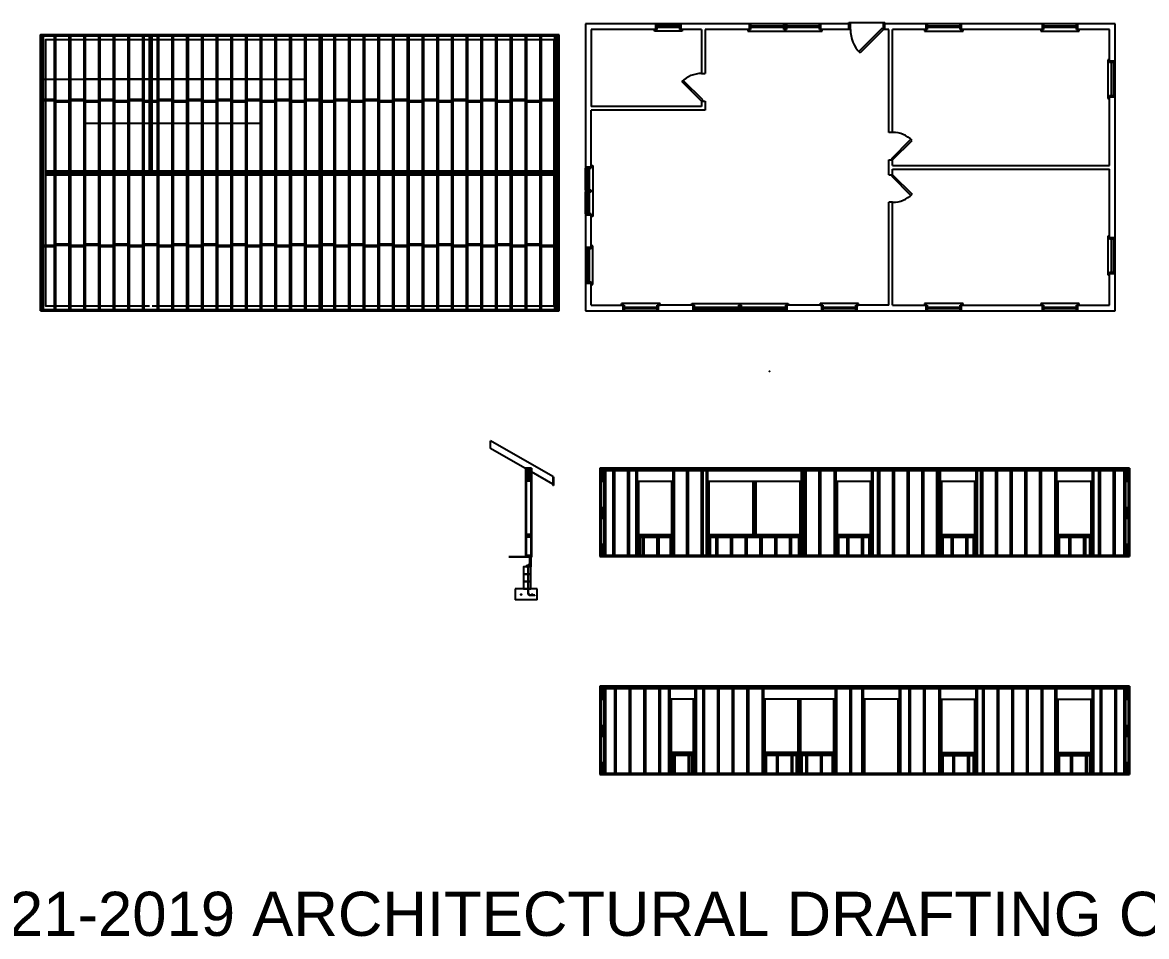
# Model space of a CAD drawing. Header units: inches. Extents: x -31 to 3717, y -668 to 1100.
# Drawn here: x 712 to 1935, y -668 to 326 of the extents above; entities that cross this region are included whole.
import ezdxf

# ---------------------------------------------------------------- set-up
doc = ezdxf.new("R2010")
doc.units = ezdxf.units.IN
doc.header["$MEASUREMENT"] = 0
doc.layers.add('Sub-Flooring', color=2, linetype='Continuous')
doc.styles.get("Standard").update_dxf_attribs({"font": 'arial.ttf'})

msp = doc.modelspace()

# ---------------------------------------------------------------- linework, layer by layer
for p, q in [((1612.72861, 324), (1324.72861, 324)), ((1324.72861, 324), (1324.72861, 12)), ((1402.72861, 318), (1330.72861, 318)), ((1330.72861, 318), (1330.72861, 234)), ((1399.72861, 316), (1399.72861, 318)), ((1399.72861, 318), (1402.72861, 318)), ((1401.22861, 318), (1401.22861, 324)), ((1402.72861, 318), (1402.72861, 324)), ((1402.72861, 324), (1426.72861, 324)), ((1402.72861, 322), (1426.72861, 322)), ((1426.72861, 320), (1402.72861, 320)), ((1426.72861, 324), (1426.72861, 318)), ((1450.72861, 318), (1426.72861, 318)), ((1426.72861, 318), (1429.72861, 318)), ((1428.22861, 324), (1428.22861, 318)), ((1429.72861, 318), (1429.72861, 316)), ((1450.72861, 318), (1450.72861, 270)), ((1454.72861, 318), (1454.72861, 270)), ((1504.22861, 318), (1454.72861, 318)), ((1501.22861, 318), (1501.22861, 316)), ((1504.22861, 318), (1501.22861, 318)), ((1541.72861, 324), (1502.72861, 324)), ((1502.72861, 324), (1502.72861, 318)), ((1504.22861, 324), (1504.22861, 318)), ((1504.22861, 322), (1540.22861, 322)), ((1540.22861, 320), (1504.22861, 320)), ((1540.22861, 318), (1540.22861, 324)), ((1543.22861, 318), (1540.22861, 318)), ((1543.22861, 318), (1540.22861, 318)), ((1580.72861, 324), (1541.72861, 324)), ((1541.72861, 324), (1541.72861, 318)), ((1541.72861, 318), (1541.72861, 324)), ((1543.22861, 324), (1543.22861, 318)), ((1543.22861, 322), (1579.22861, 322)), ((1579.22861, 320), (1543.22861, 320)), ((1579.22861, 318), (1579.22861, 324)), ((1612.72861, 318), (1579.22861, 318)), ((1582.22861, 318), (1579.22861, 318)), ((1580.72861, 318), (1580.72861, 324)), ((1582.22861, 316), (1582.22861, 318)), ((1611.22861, 318), (1611.22861, 325.5)), ((1611.22861, 325.5), (1650.22861, 325.5)), ((1612.72861, 318), (1612.72861, 324)), ((1647.31439, 319.41421), (1621.89786, 293.99768)), ((1648.72861, 318), (1623.27276, 292.54416)), ((1647.31439, 319.41421), (1648.72861, 318)), ((1648.72861, 318), (1648.72861, 324)), ((1900.72861, 324), (1648.72861, 324)), ((1654.72861, 318), (1648.72861, 318)), ((1650.22861, 318), (1650.22861, 325.5)), ((1654.72861, 206), (1654.72861, 318)), ((1658.72861, 206), (1658.72861, 318)), ((1693.22861, 318), (1658.72861, 318)), ((1693.22861, 318), (1693.22861, 316)), ((1696.22861, 318), (1693.22861, 318)), ((1694.72861, 324), (1694.72861, 318)), ((1696.22861, 324), (1696.22861, 318)), ((1696.22861, 322), (1732.22861, 322)), ((1732.22861, 320), (1696.22861, 320)), ((1732.22861, 318), (1732.22861, 324)), ((1735.22861, 318), (1732.22861, 318)), ((1733.72861, 318), (1733.72861, 324)), ((1821.22861, 318), (1735.22861, 318)), ((1735.22861, 316), (1735.22861, 318)), ((1819.72861, 318), (1819.72861, 316)), ((1822.72861, 318), (1819.72861, 318)), ((1821.22861, 324), (1821.22861, 318)), ((1822.72861, 324), (1822.72861, 318)), ((1822.72861, 322), (1858.72861, 322)), ((1858.72861, 320), (1822.72861, 320)), ((1858.72861, 318), (1858.72861, 324)), ((1861.72861, 318), (1858.72861, 318)), ((1860.22861, 318), (1860.22861, 324)), ((1894.72861, 318), (1860.22861, 318)), ((1861.72861, 316), (1861.72861, 318)), ((1894.72861, 283.5), (1894.72861, 318)), ((1900.72861, 12), (1900.72861, 324)), ((1296, 312), (732, 312)), ((732, 12), (732, 312)), ((732, 13.5), (732, 310.5)), ((733.5, 312), (733.5, 12)), ((1294.5, 310.5), (733.5, 310.5)), ((733.5, 13.5), (733.5, 310.5)), ((735, 310.5), (735, 13.5)), ((735, 13.5), (735, 310.5)), ((747.25, 13.5), (747.25, 310.5)), ((748.75, 13.5), (748.75, 310.5)), ((763.25, 13.5), (763.25, 310.5)), ((764.75, 13.5), (764.75, 310.5)), ((779.25, 13.5), (779.25, 310.5)), ((780.75, 13.5), (780.75, 310.5)), ((795.25, 13.5), (795.25, 310.5)), ((796.75, 13.5), (796.75, 310.5)), ((811.25, 13.5), (811.25, 310.5)), ((812.75, 13.5), (812.75, 310.5)), ((827.25, 13.5), (827.25, 310.5)), ((828.75, 13.5), (828.75, 310.5)), ((843.25, 13.5), (843.25, 310.5)), ((844.75, 13.5), (844.75, 310.5)), ((850.5, 159.75), (850.5, 310.5)), ((852, 159.75), (852, 310.5)), ((853.5, 159.75), (853.5, 310.5)), ((859.25, 13.5), (859.25, 310.5)), ((860.75, 13.5), (860.75, 310.5)), ((875.25, 13.5), (875.25, 310.5)), ((876.75, 13.5), (876.75, 310.5)), ((891.25, 13.5), (891.25, 310.5)), ((892.75, 13.5), (892.75, 310.5)), ((907.25, 13.5), (907.25, 310.5)), ((908.75, 13.5), (908.75, 310.5)), ((923.25, 13.5), (923.25, 310.5)), ((924.75, 13.5), (924.75, 310.5)), ((939.25, 13.5), (939.25, 310.5)), ((940.75, 13.5), (940.75, 310.5)), ((955.25, 13.5), (955.25, 310.5)), ((956.75, 13.5), (956.75, 310.5)), ((971.25, 13.5), (971.25, 310.5)), ((972.75, 13.5), (972.75, 310.5)), ((987.25, 13.5), (987.25, 310.5)), ((988.75, 13.5), (988.75, 310.5)), ((1003.25, 13.5), (1003.25, 310.5)), ((1004.75, 13.5), (1004.75, 310.5)), ((1019.25, 13.5), (1019.25, 310.5)), ((1020.75, 13.5), (1020.75, 310.5)), ((1035.25, 13.5), (1035.25, 310.5)), ((1036.75, 13.5), (1036.75, 310.5)), ((1038.25, 13.5), (1038.25, 310.5)), ((1051.25, 13.5), (1051.25, 310.5)), ((1052.75, 13.5), (1052.75, 310.5)), ((1067.25, 13.5), (1067.25, 310.5)), ((1068.75, 13.5), (1068.75, 310.5)), ((1083.25, 13.5), (1083.25, 310.5)), ((1084.75, 13.5), (1084.75, 310.5)), ((1099.25, 13.5), (1099.25, 310.5)), ((1100.75, 13.5), (1100.75, 310.5)), ((1115.25, 13.5), (1115.25, 310.5)), ((1116.75, 13.5), (1116.75, 310.5)), ((1131.25, 13.5), (1131.25, 310.5)), ((1132.75, 13.5), (1132.75, 310.5)), ((1147.25, 13.5), (1147.25, 310.5)), ((1148.75, 13.5), (1148.75, 310.5)), ((1163.25, 13.5), (1163.25, 310.5)), ((1164.75, 13.5), (1164.75, 310.5)), ((1179.25, 13.5), (1179.25, 310.5)), ((1180.75, 13.5), (1180.75, 310.5)), ((1195.25, 13.5), (1195.25, 310.5)), ((1196.75, 13.5), (1196.75, 310.5)), ((1211.25, 13.5), (1211.25, 310.5)), ((1212.75, 13.5), (1212.75, 310.5)), ((1227.25, 13.5), (1227.25, 310.5)), ((1228.75, 13.5), (1228.75, 310.5)), ((1243.25, 13.5), (1243.25, 310.5)), ((1244.75, 13.5), (1244.75, 310.5)), ((1259.25, 13.5), (1259.25, 310.5)), ((1260.75, 13.5), (1260.75, 310.5)), ((1275.25, 13.5), (1275.25, 310.5)), ((1276.75, 13.5), (1276.75, 310.5)), ((1291.25, 13.5), (1291.25, 310.5)), ((1292.75, 13.5), (1292.75, 310.5)), ((1293, 13.5), (1293, 310.5)), ((1294.5, 12), (1294.5, 312)), ((1296, 12), (1296, 312)), ((1429.72861, 316), (1399.72861, 316)), ((1501.22861, 316), (1582.22861, 316)), ((1693.22861, 316), (1735.22861, 316)), ((1819.72861, 316), (1861.72861, 316)), ((1894.72861, 285), (1892.72861, 285)), ((1892.72861, 285), (1892.72861, 243)), ((1894.72861, 282), (1894.72861, 285)), ((1900.72861, 283.5), (1894.72861, 283.5)), ((1900.72861, 282), (1894.72861, 282)), ((1896.72861, 246), (1896.72861, 282)), ((1898.72861, 282), (1898.72861, 246)), ((1900.72861, 244.5), (1900.72861, 283.5)), ((1450.72861, 270), (1454.72861, 270)), ((1450.72861, 240), (1429.5154, 261.2132)), ((1452.14282, 241.41421), (1430.97681, 262.58022)), ((1894.72861, 243), (1894.72861, 246)), ((1894.72861, 246), (1900.72861, 246)), ((1894.72861, 170), (1894.72861, 244.5)), ((1894.72861, 244.5), (1900.72861, 244.5)), ((735, 242.25), (747.25, 242.25)), ((735, 240.75), (747.25, 240.75)), ((748.75, 240.75), (763.25, 240.75)), ((748.75, 239.25), (763.25, 239.25)), ((764.75, 242.25), (779.25, 242.25)), ((764.75, 240.75), (779.25, 240.75)), ((780.75, 240.75), (795.25, 240.75)), ((780.75, 239.25), (795.25, 239.25)), ((796.75, 242.25), (811.25, 242.25)), ((796.75, 240.75), (811.25, 240.75)), ((812.75, 240.75), (827.25, 240.75)), ((812.75, 239.25), (827.25, 239.25)), ((828.75, 242.25), (843.25, 242.25)), ((828.75, 240.75), (843.25, 240.75)), ((844.75, 240.75), (850.5, 240.75)), ((844.75, 239.25), (850.5, 239.25)), ((853.5, 240.75), (859.25, 240.75)), ((853.5, 239.25), (859.25, 239.25)), ((860.75, 242.25), (875.25, 242.25)), ((860.75, 240.75), (875.25, 240.75)), ((876.75, 240.75), (891.25, 240.75)), ((876.75, 239.25), (891.25, 239.25)), ((892.75, 242.25), (907.25, 242.25)), ((892.75, 240.75), (907.25, 240.75)), ((908.75, 240.75), (923.25, 240.75)), ((908.75, 239.25), (923.25, 239.25)), ((924.75, 242.25), (939.25, 242.25)), ((924.75, 240.75), (939.25, 240.75)), ((940.75, 240.75), (955.25, 240.75)), ((940.75, 239.25), (955.25, 239.25)), ((956.75, 242.25), (971.25, 242.25)), ((956.75, 240.75), (971.25, 240.75)), ((972.75, 240.75), (987.25, 240.75)), ((972.75, 239.25), (987.25, 239.25)), ((988.75, 242.25), (1003.25, 242.25)), ((988.75, 240.75), (1003.25, 240.75)), ((1004.75, 240.75), (1019.25, 240.75)), ((1004.75, 239.25), (1019.25, 239.25)), ((1020.75, 242.25), (1035.25, 242.25)), ((1020.75, 240.75), (1035.25, 240.75)), ((1038.25, 240.75), (1051.25, 240.75)), ((1038.25, 239.25), (1051.25, 239.25)), ((1052.75, 242.25), (1067.25, 242.25)), ((1052.75, 240.75), (1067.25, 240.75)), ((1068.75, 240.75), (1083.25, 240.75)), ((1068.75, 239.25), (1083.25, 239.25)), ((1084.75, 242.25), (1099.25, 242.25)), ((1084.75, 240.75), (1099.25, 240.75)), ((1100.75, 240.75), (1115.25, 240.75)), ((1100.75, 239.25), (1115.25, 239.25)), ((1116.75, 242.25), (1131.25, 242.25)), ((1116.75, 240.75), (1131.25, 240.75)), ((1132.75, 240.75), (1147.25, 240.75)), ((1132.75, 239.25), (1147.25, 239.25)), ((1148.75, 242.25), (1163.25, 242.25)), ((1148.75, 240.75), (1163.25, 240.75)), ((1164.75, 240.75), (1179.25, 240.75)), ((1164.75, 239.25), (1179.25, 239.25)), ((1180.75, 242.25), (1195.25, 242.25)), ((1180.75, 240.75), (1195.25, 240.75)), ((1196.75, 240.75), (1211.25, 240.75)), ((1196.75, 239.25), (1211.25, 239.25)), ((1212.75, 242.25), (1227.25, 242.25)), ((1212.75, 240.75), (1227.25, 240.75)), ((1228.75, 240.75), (1243.25, 240.75)), ((1228.75, 239.25), (1243.25, 239.25)), ((1244.75, 242.25), (1259.25, 242.25)), ((1244.75, 240.75), (1259.25, 240.75)), ((1260.75, 240.75), (1275.25, 240.75)), ((1260.75, 239.25), (1275.25, 239.25)), ((1276.75, 242.25), (1291.25, 242.25)), ((1276.75, 240.75), (1291.25, 240.75)), ((1450.72861, 234), (1330.72861, 234)), ((1452.14282, 241.41421), (1450.72861, 240)), ((1450.72861, 240), (1454.72861, 240)), ((1450.72861, 240), (1450.72861, 234)), ((1454.72861, 240), (1454.72861, 230)), ((1892.72861, 243), (1894.72861, 243)), ((1454.72861, 230), (1330.72861, 230)), ((1330.72861, 167), (1330.72861, 230)), ((1658.72861, 206), (1654.72861, 206)), ((1657.31439, 177.41421), (1678.4804, 198.58022)), ((1658.72861, 176), (1679.94181, 197.2132)), ((1654.72861, 176), (1658.72861, 176)), ((1654.72861, 160), (1654.72861, 176)), ((1657.31439, 177.41421), (1658.72861, 176)), ((1658.72861, 170), (1658.72861, 176)), ((737.5, 164.25), (747.25, 164.25)), ((737.5, 162.75), (747.25, 162.75)), ((737.5, 161.25), (747.25, 161.25)), ((737.5, 159.75), (747.25, 159.75)), ((748.75, 164.25), (763.25, 164.25)), ((748.75, 162.75), (763.25, 162.75)), ((748.75, 161.25), (763.25, 161.25)), ((748.75, 159.75), (763.25, 159.75)), ((764.75, 164.25), (779.25, 164.25)), ((764.75, 162.75), (779.25, 162.75)), ((764.75, 161.25), (779.25, 161.25)), ((764.75, 159.75), (779.25, 159.75)), ((780.75, 164.25), (795.25, 164.25)), ((780.75, 162.75), (795.25, 162.75)), ((780.75, 161.25), (795.25, 161.25)), ((780.75, 159.75), (795.25, 159.75)), ((796.75, 164.25), (811.25, 164.25)), ((796.75, 162.75), (811.25, 162.75)), ((796.75, 161.25), (811.25, 161.25)), ((796.75, 159.75), (811.25, 159.75)), ((812.75, 164.25), (827.25, 164.25)), ((812.75, 162.75), (827.25, 162.75)), ((812.75, 161.25), (827.25, 161.25)), ((812.75, 159.75), (827.25, 159.75)), ((828.75, 164.25), (843.25, 164.25)), ((828.75, 162.75), (843.25, 162.75)), ((828.75, 161.25), (843.25, 161.25)), ((828.75, 159.75), (843.25, 159.75)), ((844.75, 164.25), (850.5, 164.25)), ((844.75, 162.75), (850.5, 162.75)), ((844.75, 161.25), (850.5, 161.25)), ((844.75, 159.75), (859.25, 159.75)), ((853.5, 164.25), (859.25, 164.25)), ((853.5, 162.75), (859.25, 162.75)), ((853.5, 161.25), (859.25, 161.25)), ((860.75, 164.25), (875.25, 164.25)), ((860.75, 162.75), (875.25, 162.75)), ((860.75, 161.25), (875.25, 161.25)), ((860.75, 159.75), (875.25, 159.75)), ((876.75, 164.25), (891.25, 164.25)), ((876.75, 162.75), (891.25, 162.75)), ((876.75, 161.25), (891.25, 161.25)), ((876.75, 159.75), (891.25, 159.75)), ((892.75, 164.25), (907.25, 164.25)), ((892.75, 162.75), (907.25, 162.75)), ((892.75, 161.25), (907.25, 161.25)), ((892.75, 159.75), (907.25, 159.75)), ((908.75, 164.25), (923.25, 164.25)), ((908.75, 162.75), (923.25, 162.75)), ((908.75, 161.25), (923.25, 161.25)), ((908.75, 159.75), (923.25, 159.75)), ((924.75, 164.25), (939.25, 164.25)), ((924.75, 162.75), (939.25, 162.75)), ((924.75, 161.25), (939.25, 161.25)), ((924.75, 159.75), (939.25, 159.75)), ((940.75, 164.25), (955.25, 164.25)), ((940.75, 162.75), (955.25, 162.75)), ((940.75, 161.25), (955.25, 161.25)), ((940.75, 159.75), (955.25, 159.75)), ((956.75, 164.25), (971.25, 164.25)), ((956.75, 162.75), (971.25, 162.75)), ((956.75, 161.25), (971.25, 161.25)), ((956.75, 159.75), (971.25, 159.75)), ((972.75, 164.25), (987.25, 164.25)), ((972.75, 162.75), (987.25, 162.75)), ((972.75, 161.25), (987.25, 161.25)), ((972.75, 159.75), (987.25, 159.75)), ((988.75, 164.25), (1003.25, 164.25)), ((988.75, 162.75), (1003.25, 162.75)), ((988.75, 161.25), (1003.25, 161.25)), ((988.75, 159.75), (1003.25, 159.75)), ((1004.75, 164.25), (1019.25, 164.25)), ((1004.75, 162.75), (1019.25, 162.75)), ((1004.75, 161.25), (1019.25, 161.25)), ((1004.75, 159.75), (1019.25, 159.75)), ((1020.75, 164.25), (1035.25, 164.25)), ((1020.75, 162.75), (1035.25, 162.75)), ((1020.75, 161.25), (1035.25, 161.25)), ((1020.75, 159.75), (1035.25, 159.75)), ((1038.25, 164.25), (1051.25, 164.25)), ((1038.25, 162.75), (1051.25, 162.75)), ((1038.25, 161.25), (1051.25, 161.25)), ((1038.25, 159.75), (1051.25, 159.75)), ((1052.75, 164.25), (1067.25, 164.25)), ((1052.75, 162.75), (1067.25, 162.75)), ((1052.75, 161.25), (1067.25, 161.25)), ((1052.75, 159.75), (1067.25, 159.75)), ((1068.75, 164.25), (1083.25, 164.25)), ((1068.75, 162.75), (1083.25, 162.75)), ((1068.75, 161.25), (1083.25, 161.25)), ((1068.75, 159.75), (1083.25, 159.75)), ((1084.75, 164.25), (1099.25, 164.25)), ((1084.75, 162.75), (1099.25, 162.75)), ((1084.75, 161.25), (1099.25, 161.25)), ((1084.75, 159.75), (1099.25, 159.75)), ((1100.75, 164.25), (1115.25, 164.25)), ((1100.75, 162.75), (1115.25, 162.75)), ((1100.75, 161.25), (1115.25, 161.25)), ((1100.75, 159.75), (1115.25, 159.75)), ((1116.75, 164.25), (1131.25, 164.25)), ((1116.75, 162.75), (1131.25, 162.75)), ((1116.75, 161.25), (1131.25, 161.25)), ((1116.75, 159.75), (1131.25, 159.75)), ((1132.75, 164.25), (1147.25, 164.25)), ((1132.75, 162.75), (1147.25, 162.75)), ((1132.75, 161.25), (1147.25, 161.25)), ((1132.75, 159.75), (1147.25, 159.75)), ((1148.75, 164.25), (1163.25, 164.25)), ((1148.75, 162.75), (1163.25, 162.75)), ((1148.75, 161.25), (1163.25, 161.25)), ((1148.75, 159.75), (1163.25, 159.75)), ((1164.75, 164.25), (1179.25, 164.25)), ((1164.75, 162.75), (1179.25, 162.75)), ((1164.75, 161.25), (1179.25, 161.25)), ((1164.75, 159.75), (1179.25, 159.75)), ((1180.75, 164.25), (1195.25, 164.25)), ((1180.75, 162.75), (1195.25, 162.75)), ((1180.75, 161.25), (1195.25, 161.25)), ((1180.75, 159.75), (1195.25, 159.75)), ((1196.75, 164.25), (1211.25, 164.25)), ((1196.75, 162.75), (1211.25, 162.75)), ((1196.75, 161.25), (1211.25, 161.25)), ((1196.75, 159.75), (1211.25, 159.75)), ((1212.75, 164.25), (1227.25, 164.25)), ((1212.75, 162.75), (1227.25, 162.75)), ((1212.75, 161.25), (1227.25, 161.25)), ((1212.75, 159.75), (1227.25, 159.75)), ((1228.75, 164.25), (1243.25, 164.25)), ((1228.75, 162.75), (1243.25, 162.75)), ((1228.75, 161.25), (1243.25, 161.25)), ((1228.75, 159.75), (1243.25, 159.75)), ((1244.75, 164.25), (1259.25, 164.25)), ((1244.75, 162.75), (1259.25, 162.75)), ((1244.75, 161.25), (1259.25, 161.25)), ((1244.75, 159.75), (1259.25, 159.75)), ((1260.75, 164.25), (1275.25, 164.25)), ((1260.75, 162.75), (1275.25, 162.75)), ((1260.75, 161.25), (1275.25, 161.25)), ((1260.75, 159.75), (1275.25, 159.75)), ((1276.75, 164.25), (1290.5, 164.25)), ((1276.75, 162.75), (1290.5, 162.75)), ((1276.75, 161.25), (1290.5, 161.25)), ((1276.75, 159.75), (1290.5, 159.75)), ((1324.72861, 168.5), (1330.72861, 168.5)), ((1324.72861, 143), (1324.72861, 167)), ((1324.72861, 167), (1330.72861, 167)), ((1326.72861, 143), (1326.72861, 167)), ((1328.72861, 167), (1328.72861, 143)), ((1330.72861, 170), (1332.72861, 170)), ((1330.72861, 167), (1330.72861, 170)), ((1332.72861, 170), (1332.72861, 114.5)), ((1654.72861, 160), (1658.72861, 160)), ((1657.31439, 158.58579), (1658.72861, 160)), ((1658.72861, 170), (1894.72861, 170)), ((1658.72861, 166), (1894.72861, 166)), ((1658.72861, 160), (1658.72861, 166)), ((1658.72861, 160), (1679.94181, 138.7868)), ((1894.72861, 91.5), (1894.72861, 166)), ((1657.31439, 158.58579), (1678.4804, 137.41978)), ((1330.72861, 143), (1324.72861, 143)), ((1330.72861, 143), (1324.72861, 141.5)), ((1324.72861, 143), (1330.72861, 141.5)), ((1330.72861, 141.5), (1324.72861, 141.5)), ((1324.72861, 117.5), (1324.72861, 141.5)), ((1324.72861, 141.5), (1330.72861, 141.5)), ((1326.72861, 117.5), (1326.72861, 141.5)), ((1328.72861, 141.5), (1328.72861, 117.5)), ((1330.72861, 141.5), (1330.72861, 143)), ((1654.72861, 18), (1654.72861, 130)), ((1658.72861, 130), (1654.72861, 130)), ((1658.72861, 18), (1658.72861, 130)), ((1330.72861, 117.5), (1324.72861, 117.5)), ((1330.72861, 116), (1324.72861, 116)), ((1330.72861, 114.5), (1330.72861, 117.5)), ((1330.72861, 81), (1330.72861, 117.5)), ((1332.72861, 114.5), (1330.72861, 114.5)), ((1894.72861, 93), (1892.72861, 93)), ((1892.72861, 93), (1892.72861, 51)), ((1894.72861, 90), (1894.72861, 93)), ((1900.72861, 91.5), (1894.72861, 91.5)), ((1900.72861, 90), (1894.72861, 90)), ((1896.72861, 54), (1896.72861, 90)), ((1898.72861, 90), (1898.72861, 54)), ((1900.72861, 52.5), (1900.72861, 91.5)), ((735, 83.25), (747.25, 83.25)), ((735, 81.75), (747.25, 81.75)), ((748.75, 84.75), (763.25, 84.75)), ((748.75, 83.25), (763.25, 83.25)), ((764.75, 83.25), (779.25, 83.25)), ((764.75, 81.75), (779.25, 81.75)), ((780.75, 84.75), (795.25, 84.75)), ((780.75, 83.25), (795.25, 83.25)), ((796.75, 83.25), (811.25, 83.25)), ((796.75, 81.75), (811.25, 81.75)), ((812.75, 84.75), (827.25, 84.75)), ((812.75, 83.25), (827.25, 83.25)), ((828.75, 83.25), (843.25, 83.25)), ((828.75, 81.75), (843.25, 81.75)), ((844.75, 84.75), (859.25, 84.75)), ((844.75, 83.25), (859.25, 83.25)), ((860.75, 83.25), (875.25, 83.25)), ((860.75, 81.75), (875.25, 81.75)), ((876.75, 84.75), (891.25, 84.75)), ((876.75, 83.25), (891.25, 83.25)), ((892.75, 83.25), (907.25, 83.25)), ((892.75, 81.75), (907.25, 81.75)), ((908.75, 84.75), (923.25, 84.75)), ((908.75, 83.25), (923.25, 83.25)), ((924.75, 83.25), (939.25, 83.25)), ((924.75, 81.75), (939.25, 81.75)), ((940.75, 84.75), (955.25, 84.75)), ((940.75, 83.25), (955.25, 83.25)), ((956.75, 83.25), (971.25, 83.25)), ((956.75, 81.75), (971.25, 81.75)), ((972.75, 84.75), (987.25, 84.75)), ((972.75, 83.25), (987.25, 83.25)), ((988.75, 83.25), (1003.25, 83.25)), ((988.75, 81.75), (1003.25, 81.75)), ((1004.75, 84.75), (1019.25, 84.75)), ((1004.75, 83.25), (1019.25, 83.25)), ((1020.75, 83.25), (1035.25, 83.25)), ((1020.75, 81.75), (1035.25, 81.75)), ((1038.25, 84.75), (1051.25, 84.75)), ((1038.25, 83.25), (1051.25, 83.25)), ((1052.75, 83.25), (1067.25, 83.25)), ((1052.75, 81.75), (1067.25, 81.75)), ((1068.75, 84.75), (1083.25, 84.75)), ((1068.75, 83.25), (1083.25, 83.25)), ((1084.75, 83.25), (1099.25, 83.25)), ((1084.75, 81.75), (1099.25, 81.75)), ((1100.75, 84.75), (1115.25, 84.75)), ((1100.75, 83.25), (1115.25, 83.25)), ((1116.75, 83.25), (1131.25, 83.25)), ((1116.75, 81.75), (1131.25, 81.75)), ((1132.75, 84.75), (1147.25, 84.75)), ((1132.75, 83.25), (1147.25, 83.25)), ((1148.75, 83.25), (1163.25, 83.25)), ((1148.75, 81.75), (1163.25, 81.75)), ((1164.75, 84.75), (1179.25, 84.75)), ((1164.75, 83.25), (1179.25, 83.25)), ((1180.75, 83.25), (1195.25, 83.25)), ((1180.75, 81.75), (1195.25, 81.75)), ((1196.75, 84.75), (1211.25, 84.75)), ((1196.75, 83.25), (1211.25, 83.25)), ((1212.75, 83.25), (1227.25, 83.25)), ((1212.75, 81.75), (1227.25, 81.75)), ((1228.75, 84.75), (1243.25, 84.75)), ((1228.75, 83.25), (1243.25, 83.25)), ((1244.75, 83.25), (1259.25, 83.25)), ((1244.75, 81.75), (1259.25, 81.75)), ((1260.75, 84.75), (1275.25, 84.75)), ((1260.75, 83.25), (1275.25, 83.25)), ((1276.75, 83.25), (1291.25, 83.25)), ((1276.75, 81.75), (1291.25, 81.75)), ((1330.72861, 81), (1324.72861, 81)), ((1330.72861, 79.5), (1324.72861, 79.5)), ((1324.72861, 79.5), (1324.72861, 43.5)), ((1326.72861, 43.5), (1326.72861, 79.5)), ((1328.72861, 79.5), (1328.72861, 43.5)), ((1332.72861, 82.5), (1330.72861, 82.5)), ((1330.72861, 82.5), (1330.72861, 79.5)), ((1332.72861, 40.5), (1332.72861, 82.5)), ((1892.72861, 51), (1894.72861, 51)), ((1894.72861, 51), (1894.72861, 54)), ((1894.72861, 54), (1900.72861, 54)), ((1894.72861, 18), (1894.72861, 52.5)), ((1894.72861, 52.5), (1900.72861, 52.5)), ((1324.72861, 43.5), (1330.72861, 43.5)), ((1324.72861, 42), (1330.72861, 42)), ((1330.72861, 43.5), (1330.72861, 40.5)), ((1330.72861, 18), (1330.72861, 42)), ((1330.72861, 40.5), (1332.72861, 40.5)), ((733.5, 13.5), (1294.5, 13.5)), ((1330.72861, 18), (1363.72861, 18)), ((1405.72861, 20), (1363.72861, 20)), ((1363.72861, 18), (1363.72861, 20)), ((1363.72861, 18), (1366.72861, 18)), ((1365.22861, 18), (1365.22861, 12)), ((1366.72861, 18), (1366.72861, 12)), ((1366.72861, 16), (1402.72861, 16)), ((1402.72861, 14), (1366.72861, 14)), ((1402.72861, 12), (1402.72861, 18)), ((1402.72861, 18), (1405.72861, 18)), ((1404.22861, 12), (1404.22861, 18)), ((1405.72861, 18), (1405.72861, 20)), ((1440.22861, 18), (1405.72861, 18)), ((1440.22861, 18), (1440.22861, 20)), ((1440.22861, 20), (1545.22861, 20)), ((1443.22861, 18), (1440.22861, 18)), ((1441.72861, 12), (1441.72861, 18)), ((1443.22861, 12), (1443.22861, 18)), ((1443.22861, 16), (1491.22861, 16)), ((1491.22861, 14), (1443.22861, 14)), ((1494.22861, 18), (1491.22861, 18)), ((1491.22861, 18), (1491.22861, 12)), ((1492.72861, 18), (1492.72861, 12)), ((1492.72861, 18), (1492.72861, 12)), ((1494.22861, 12), (1494.22861, 18)), ((1494.22861, 16), (1542.22861, 16)), ((1542.22861, 14), (1494.22861, 14)), ((1545.22861, 18), (1542.22861, 18)), ((1542.22861, 18), (1542.22861, 12)), ((1543.72861, 18), (1543.72861, 12)), ((1545.22861, 20), (1545.22861, 18)), ((1579.72861, 18), (1545.22861, 18)), ((1621.72861, 20), (1579.72861, 20)), ((1579.72861, 18), (1579.72861, 20)), ((1579.72861, 18), (1582.72861, 18)), ((1581.22861, 18), (1581.22861, 12)), ((1582.72861, 18), (1582.72861, 12)), ((1582.72861, 16), (1618.72861, 16)), ((1618.72861, 14), (1582.72861, 14)), ((1618.72861, 12), (1618.72861, 18)), ((1618.72861, 18), (1621.72861, 18)), ((1620.22861, 12), (1620.22861, 18)), ((1621.72861, 18), (1621.72861, 20)), ((1654.72861, 18), (1621.72861, 18)), ((1658.72861, 18), (1693.22861, 18)), ((1735.22861, 20), (1693.22861, 20)), ((1693.22861, 20), (1693.22861, 18)), ((1693.22861, 18), (1696.22861, 18)), ((1694.72861, 18), (1694.72861, 12)), ((1696.22861, 18), (1696.22861, 12)), ((1696.22861, 16), (1732.22861, 16)), ((1732.22861, 14), (1696.22861, 14)), ((1732.22861, 12), (1732.22861, 18)), ((1732.22861, 18), (1735.22861, 18)), ((1733.72861, 12), (1733.72861, 18)), ((1735.22861, 18), (1735.22861, 20)), ((1735.22861, 18), (1821.22861, 18)), ((1861.72861, 20), (1819.72861, 20)), ((1819.72861, 20), (1819.72861, 18)), ((1819.72861, 18), (1822.72861, 18)), ((1821.22861, 18), (1821.22861, 12)), ((1822.72861, 18), (1822.72861, 12)), ((1822.72861, 16), (1858.72861, 16)), ((1858.72861, 14), (1822.72861, 14)), ((1858.72861, 12), (1858.72861, 18)), ((1858.72861, 18), (1861.72861, 18)), ((1860.22861, 18), (1894.72861, 18)), ((1860.22861, 12), (1860.22861, 18)), ((1861.72861, 18), (1861.72861, 20)), ((732, 12), (1296, 12)), ((1324.72861, 12), (1900.72861, 12)), ((1365.22861, 12), (1404.22861, 12)), ((1492.72861, 12), (1441.72861, 12)), ((1543.72861, 12), (1492.72861, 12)), ((1581.22861, 12), (1620.22861, 12)), ((1694.72861, 12), (1733.72861, 12)), ((1821.22861, 12), (1860.22861, 12)), ((1289.0159, -168.28938), (1221.5159, -129.31824)), ((1221.5159, -137.68982), (1221.5159, -129.31824)), ((1258.5159, -159.05178), (1221.5159, -137.68982)), ((1265.7659, -159.05178), (1258.5159, -159.05178)), ((1259.5159, -159.05178), (1259.5159, -255.05178)), ((1265.2659, -159.05178), (1260.0159, -160.55178)), ((1265.2659, -160.55178), (1260.0159, -159.05178)), ((1260.0159, -159.05178), (1260.0159, -255.05178)), ((1265.2659, -160.55178), (1260.0159, -160.55178)), ((1260.0159, -160.55178), (1265.2659, -162.05178)), ((1260.0159, -162.05178), (1265.2659, -160.55178)), ((1265.2659, -162.05178), (1260.0159, -162.05178)), ((1260.0159, -162.05178), (1261.5159, -173.30178)), ((1260.0159, -173.30178), (1261.5159, -162.05178)), ((1261.5159, -162.05178), (1261.5159, -173.30178)), ((1261.5159, -173.30178), (1263.0159, -162.05178)), ((1261.5159, -162.05178), (1263.0159, -173.30178)), ((1263.0159, -162.05178), (1263.0159, -173.30178)), ((1263.7659, -162.05178), (1263.7659, -173.30178)), ((1265.2659, -162.05178), (1263.7659, -173.30178)), ((1265.2659, -173.30178), (1263.7659, -162.05178)), ((1265.2659, -159.05178), (1265.2659, -255.05178)), ((1265.7659, -159.05178), (1265.7659, -256.05178)), ((1289.0159, -176.66096), (1265.7659, -163.23757)), ((1289.0159, -168.7224), (1289.0159, -168.28938)), ((1289.0159, -168.7224), (1289.0159, -177.9724)), ((1289.7659, -168.7224), (1289.0159, -168.7224)), ((1289.7659, -168.7224), (1289.7659, -177.9724)), ((1916.28033, -159.05178), (1340.28033, -159.05178)), ((1340.28033, -159.05178), (1340.28033, -160.55178)), ((1916.28033, -160.55178), (1340.28033, -160.55178)), ((1340.28033, -160.55178), (1340.28033, -162.05178)), ((1916.28033, -162.05178), (1340.28033, -162.05178)), ((1340.28033, -162.05178), (1340.28033, -253.55178)), ((1341.78033, -162.05178), (1341.78033, -253.55178)), ((1343.28033, -162.05178), (1341.78033, -173.30178)), ((1341.78033, -162.05178), (1343.28033, -173.30178)), ((1343.28033, -162.05178), (1343.28033, -173.30178)), ((1344.78033, -173.30178), (1343.28033, -162.05178)), ((1343.28033, -173.30178), (1344.78033, -162.05178)), ((1344.78033, -162.05178), (1344.78033, -253.55178)), ((1346.28033, -162.05178), (1346.28033, -253.55178)), ((1354.78033, -253.55178), (1354.78033, -162.05178)), ((1356.28033, -162.05178), (1356.28033, -253.55178)), ((1370.78033, -253.55178), (1370.78033, -162.05178)), ((1372.28033, -162.05178), (1372.28033, -253.55178)), ((1379.28033, -162.05178), (1379.28033, -253.55178)), ((1380.78033, -162.05178), (1380.78033, -253.55178)), ((1419.78033, -162.05178), (1419.78033, -253.55178)), ((1421.28033, -162.05178), (1421.28033, -253.55178)), ((1434.78033, -253.55178), (1434.78033, -162.05178)), ((1436.28033, -159.05178), (1436.28033, -160.55178)), ((1436.28033, -162.05178), (1436.28033, -253.55178)), ((1450.78033, -253.55178), (1450.78033, -162.05178)), ((1452.28033, -162.05178), (1452.28033, -253.55178)), ((1455.78033, -162.05178), (1455.78033, -253.55178)), ((1457.28033, -162.05178), (1457.28033, -253.55178)), ((1532.28033, -160.55178), (1532.28033, -162.05178)), ((1559.28033, -162.05178), (1559.28033, -253.55178)), ((1560.78033, -162.05178), (1560.78033, -253.55178)), ((1562.78033, -253.55178), (1562.78033, -162.05178)), ((1564.28033, -162.05178), (1564.28033, -253.55178)), ((1578.78033, -253.55178), (1578.78033, -162.05178)), ((1580.28033, -162.05178), (1580.28033, -253.55178)), ((1595.28033, -162.05178), (1595.28033, -253.55178)), ((1596.78033, -162.05178), (1596.78033, -253.55178)), ((1628.28033, -159.05178), (1628.28033, -160.55178)), ((1635.78033, -162.05178), (1635.78033, -253.55178)), ((1637.28033, -162.05178), (1637.28033, -253.55178)), ((1642.78033, -253.55178), (1642.78033, -162.05178)), ((1644.28033, -162.05178), (1644.28033, -253.55178)), ((1658.78033, -253.55178), (1658.78033, -162.05178)), ((1660.28033, -162.05178), (1660.28033, -253.55178)), ((1674.78033, -253.55178), (1674.78033, -162.05178)), ((1676.28033, -162.05178), (1676.28033, -253.55178)), ((1690.78033, -253.55178), (1690.78033, -162.05178)), ((1692.28033, -162.05178), (1692.28033, -253.55178)), ((1706.78033, -253.55178), (1706.78033, -162.05178)), ((1708.28033, -162.05178), (1708.28033, -253.55178)), ((1708.78033, -162.05178), (1708.78033, -253.55178)), ((1710.28033, -162.05178), (1710.28033, -253.55178)), ((1724.28033, -160.55178), (1724.28033, -162.05178)), ((1749.28033, -162.05178), (1749.28033, -253.55178)), ((1750.78033, -162.05178), (1750.78033, -253.55178)), ((1754.78033, -253.55178), (1754.78033, -162.05178)), ((1756.28033, -162.05178), (1756.28033, -253.55178)), ((1770.78033, -253.55178), (1770.78033, -162.05178)), ((1772.28033, -162.05178), (1772.28033, -253.55178)), ((1786.78033, -253.55178), (1786.78033, -162.05178)), ((1788.28033, -162.05178), (1788.28033, -253.55178)), ((1802.78033, -253.55178), (1802.78033, -162.05178)), ((1804.28033, -162.05178), (1804.28033, -253.55178)), ((1818.78033, -253.55178), (1818.78033, -162.05178)), ((1820.28033, -159.05178), (1820.28033, -160.55178)), ((1820.28033, -162.05178), (1820.28033, -253.55178)), ((1835.28033, -162.05178), (1835.28033, -253.55178)), ((1836.78033, -162.05178), (1836.78033, -253.55178)), ((1875.78033, -162.05178), (1875.78033, -253.55178)), ((1877.28033, -162.05178), (1877.28033, -253.55178)), ((1882.78033, -253.55178), (1882.78033, -162.05178)), ((1884.28033, -162.05178), (1884.28033, -253.55178)), ((1898.78033, -253.55178), (1898.78033, -162.05178)), ((1900.28033, -162.05178), (1900.28033, -253.55178)), ((1910.28033, -162.05178), (1910.28033, -253.55178)), ((1911.78033, -162.05178), (1911.78033, -253.55178)), ((1913.28033, -162.05178), (1911.78033, -173.30178)), ((1911.78033, -162.05178), (1913.28033, -173.30178)), ((1913.28033, -162.05178), (1913.28033, -173.30178)), ((1914.78033, -173.30178), (1913.28033, -162.05178)), ((1913.28033, -173.30178), (1914.78033, -162.05178)), ((1914.78033, -162.05178), (1914.78033, -253.55178)), ((1916.28033, -159.05178), (1916.28033, -162.05178)), ((1916.28033, -162.05178), (1916.28033, -253.55178)), ((1265.2659, -173.30178), (1260.0159, -173.30178)), ((1289.7659, -177.9724), (1289.0159, -177.9724)), ((1341.78033, -173.30178), (1344.78033, -173.30178)), ((1380.78033, -173.30178), (1419.78033, -173.30178)), ((1382.28033, -173.30178), (1382.28033, -253.55178)), ((1418.28033, -173.30178), (1418.28033, -253.55178)), ((1457.28033, -173.30178), (1559.28033, -173.30178)), ((1458.78033, -173.30178), (1458.78033, -253.55178)), ((1506.78033, -173.30178), (1506.78033, -231.30178)), ((1508.28033, -173.30178), (1508.28033, -231.30178)), ((1509.78033, -173.30178), (1509.78033, -231.30178)), ((1557.78033, -173.30178), (1557.78033, -253.55178)), ((1596.78033, -173.30178), (1635.78033, -173.30178)), ((1598.28033, -173.30178), (1598.28033, -253.55178)), ((1634.28033, -173.30178), (1634.28033, -253.55178)), ((1710.28033, -173.30178), (1749.28033, -173.30178)), ((1711.78033, -173.30178), (1711.78033, -253.55178)), ((1747.78033, -173.30178), (1747.78033, -253.55178)), ((1836.78033, -173.30178), (1875.78033, -173.30178)), ((1838.28033, -173.30178), (1838.28033, -253.55178)), ((1874.28033, -173.30178), (1874.28033, -253.55178)), ((1875.78033, -173.30178), (1875.78033, -253.55178)), ((1911.78033, -173.30178), (1914.78033, -173.30178)), ((1344.78033, -202.17678), (1341.78033, -202.17678)), ((1343.28033, -202.17678), (1341.78033, -213.42678)), ((1341.78033, -202.17678), (1343.28033, -213.42678)), ((1343.28033, -202.17678), (1343.28033, -213.42678)), ((1344.78033, -213.42678), (1343.28033, -202.17678)), ((1343.28033, -213.42678), (1344.78033, -202.17678)), ((1914.78033, -202.17678), (1911.78033, -202.17678)), ((1913.28033, -202.17678), (1911.78033, -213.42678)), ((1911.78033, -202.17678), (1913.28033, -213.42678)), ((1913.28033, -202.17678), (1913.28033, -213.42678)), ((1914.78033, -213.42678), (1913.28033, -202.17678)), ((1913.28033, -213.42678), (1914.78033, -202.17678)), ((1341.78033, -213.42678), (1344.78033, -213.42678)), ((1911.78033, -213.42678), (1914.78033, -213.42678)), ((1265.2659, -231.30178), (1260.0159, -231.30178)), ((1260.0159, -231.30178), (1265.2659, -232.80178)), ((1260.0159, -232.80178), (1265.2659, -231.30178)), ((1382.28033, -231.30178), (1418.28033, -231.30178)), ((1458.78033, -231.30178), (1557.78033, -231.30178)), ((1598.28033, -231.30178), (1634.28033, -231.30178)), ((1711.78033, -231.30178), (1747.78033, -231.30178)), ((1838.28033, -231.30178), (1874.28033, -231.30178)), ((1265.2659, -232.80178), (1260.0159, -232.80178)), ((1265.2659, -232.80178), (1260.0159, -234.30178)), ((1265.2659, -234.30178), (1260.0159, -232.80178)), ((1265.2659, -234.30178), (1260.0159, -234.30178)), ((1344.78033, -242.30178), (1341.78033, -242.30178)), ((1343.28033, -242.30178), (1341.78033, -253.55178)), ((1341.78033, -242.30178), (1343.28033, -253.55178)), ((1343.28033, -242.30178), (1343.28033, -253.55178)), ((1344.78033, -253.55178), (1343.28033, -242.30178)), ((1343.28033, -253.55178), (1344.78033, -242.30178)), ((1382.28033, -232.80178), (1418.28033, -232.80178)), ((1382.28033, -234.30178), (1418.28033, -234.30178)), ((1383.78033, -234.30178), (1383.78033, -253.55178)), ((1386.78033, -253.55178), (1386.78033, -234.30178)), ((1388.28033, -234.30178), (1388.28033, -253.55178)), ((1402.78033, -253.55178), (1402.78033, -234.30178)), ((1404.28033, -234.30178), (1404.28033, -253.55178)), ((1416.78033, -234.30178), (1416.78033, -253.55178)), ((1458.78033, -232.80178), (1557.78033, -232.80178)), ((1458.78033, -234.30178), (1557.78033, -234.30178)), ((1460.28033, -234.30178), (1460.28033, -253.55178)), ((1466.78033, -253.55178), (1466.78033, -234.30178)), ((1468.28033, -234.30178), (1468.28033, -253.55178)), ((1482.78033, -253.55178), (1482.78033, -234.30178)), ((1484.28033, -234.30178), (1484.28033, -253.55178)), ((1498.78033, -253.55178), (1498.78033, -234.30178)), ((1500.28033, -234.30178), (1500.28033, -253.55178)), ((1514.78033, -253.55178), (1514.78033, -234.30178)), ((1516.28033, -234.30178), (1516.28033, -253.55178)), ((1530.78033, -253.55178), (1530.78033, -234.30178)), ((1532.28033, -234.30178), (1532.28033, -253.55178)), ((1546.78033, -253.55178), (1546.78033, -234.30178)), ((1548.28033, -234.30178), (1548.28033, -253.55178)), ((1556.28033, -234.30178), (1556.28033, -253.55178)), ((1598.28033, -232.80178), (1634.28033, -232.80178)), ((1598.28033, -234.30178), (1634.28033, -234.30178)), ((1599.78033, -234.30178), (1599.78033, -253.55178)), ((1609.28033, -253.55178), (1609.28033, -234.30178)), ((1610.78033, -234.30178), (1610.78033, -253.55178)), ((1625.28033, -253.55178), (1625.28033, -234.30178)), ((1626.78033, -234.30178), (1626.78033, -253.55178)), ((1632.78033, -234.30178), (1632.78033, -253.55178)), ((1711.78033, -232.80178), (1747.78033, -232.80178)), ((1711.78033, -234.30178), (1747.78033, -234.30178)), ((1713.28033, -234.30178), (1713.28033, -253.55178)), ((1722.78033, -253.55178), (1722.78033, -234.30178)), ((1724.28033, -234.30178), (1724.28033, -253.55178)), ((1738.78033, -253.55178), (1738.78033, -234.30178)), ((1740.28033, -234.30178), (1740.28033, -253.55178)), ((1746.28033, -234.30178), (1746.28033, -253.55178)), ((1838.28033, -232.80178), (1874.28033, -232.80178)), ((1838.28033, -234.30178), (1874.28033, -234.30178)), ((1839.78033, -234.30178), (1839.78033, -253.55178)), ((1850.78033, -253.55178), (1850.78033, -234.30178)), ((1852.28033, -234.30178), (1852.28033, -253.55178)), ((1866.78033, -253.55178), (1866.78033, -234.30178)), ((1868.28033, -234.30178), (1868.28033, -253.55178)), ((1872.78033, -234.30178), (1872.78033, -253.55178)), ((1914.78033, -242.30178), (1911.78033, -242.30178)), ((1913.28033, -242.30178), (1911.78033, -253.55178)), ((1911.78033, -242.30178), (1913.28033, -253.55178)), ((1913.28033, -242.30178), (1913.28033, -253.55178)), ((1914.78033, -253.55178), (1913.28033, -242.30178)), ((1913.28033, -253.55178), (1914.78033, -242.30178)), ((1241.2659, -255.05178), (1265.2659, -255.05178)), ((1241.2659, -255.17678), (1265.2659, -255.17678)), ((1241.2659, -255.30178), (1265.2659, -255.30178)), ((1241.2659, -255.42678), (1265.2659, -255.42678)), ((1241.2659, -255.55178), (1265.2659, -255.55178)), ((1260.0159, -253.55178), (1265.2659, -253.55178)), ((1265.2659, -253.55178), (1260.0159, -255.05178)), ((1265.2659, -255.05178), (1260.0159, -253.55178)), ((1263.7659, -255.55178), (1263.7659, -264.80178)), ((1265.2659, -255.55178), (1263.7659, -264.80178)), ((1265.2659, -264.80178), (1263.7659, -255.55178)), ((1265.2659, -255.05178), (1265.2659, -256.05178)), ((1265.2659, -255.55178), (1265.2659, -264.80178)), ((1265.2659, -256.05178), (1265.7659, -256.05178)), ((1340.28033, -253.55178), (1916.28033, -253.55178)), ((1340.28033, -253.55178), (1340.28033, -255.05178)), ((1340.28033, -255.05178), (1916.28033, -255.05178)), ((1532.28033, -253.55178), (1532.28033, -255.05178)), ((1724.28033, -253.55178), (1724.28033, -255.05178)), ((1916.28033, -253.55178), (1916.28033, -255.05178)), ((1260.0159, -264.80178), (1265.2659, -264.80178)), ((1260.0159, -264.80178), (1260.0159, -266.30178)), ((1260.0159, -264.80178), (1265.2659, -266.30178)), ((1260.0159, -266.30178), (1265.2659, -264.80178)), ((1265.2659, -266.30178), (1261.7659, -266.30178)), ((1261.9534, -264.80178), (1261.9534, -264.61428)), ((1261.9534, -264.61428), (1262.9534, -264.61428)), ((1262.2659, -264.61428), (1262.2659, -263.86428)), ((1262.2659, -263.86428), (1262.6409, -263.86428)), ((1262.2659, -295.96617), (1262.2659, -264.80178)), ((1262.6409, -264.61428), (1262.6409, -263.86428)), ((1262.6409, -295.59117), (1262.6409, -264.80178)), ((1262.9534, -264.80178), (1262.9534, -264.61428)), ((1263.7659, -264.80178), (1265.2659, -264.80178)), ((1265.2659, -264.80178), (1265.2659, -266.30178)), ((1248.2659, -290.30178), (1248.2659, -302.30178)), ((1272.2659, -290.30178), (1248.2659, -290.30178)), ((1272.2659, -302.30178), (1272.2659, -290.30178)), ((1261.2659, -302.30178), (1248.2659, -302.30178)), ((1272.2659, -302.30178), (1261.2659, -302.30178)), ((1269.5159, -297.46617), (1263.7659, -297.46617)), ((1269.5159, -297.09117), (1264.1409, -297.09117)), ((1269.5159, -297.09117), (1269.5159, -297.46617)), ((1916.28033, -396.14672), (1340.28033, -396.14672)), ((1340.28033, -396.14672), (1340.28033, -492.14672)), ((1916.28033, -397.64672), (1340.28033, -397.64672)), ((1916.28033, -399.14672), (1340.28033, -399.14672)), ((1341.78033, -399.14672), (1341.78033, -490.64672)), ((1343.28033, -399.14672), (1341.78033, -410.39672)), ((1341.78033, -399.14672), (1343.28033, -410.39672)), ((1343.28033, -399.14672), (1343.28033, -410.39672)), ((1344.78033, -410.39672), (1343.28033, -399.14672)), ((1343.28033, -410.39672), (1344.78033, -399.14672)), ((1344.78033, -399.14672), (1344.78033, -490.64672)), ((1346.28033, -399.14672), (1346.28033, -490.64672)), ((1356.28033, -399.14672), (1356.28033, -490.64672)), ((1357.78033, -399.14672), (1357.78033, -490.64672)), ((1372.28033, -399.14672), (1372.28033, -490.64672)), ((1373.78033, -399.14672), (1373.78033, -490.64672)), ((1388.28033, -399.14672), (1388.28033, -490.64672)), ((1389.78033, -399.14672), (1389.78033, -490.64672)), ((1404.28033, -399.14672), (1404.28033, -490.64672)), ((1405.78033, -399.14672), (1405.78033, -490.64672)), ((1415.28033, -490.64672), (1415.28033, -399.14672)), ((1416.78033, -490.64672), (1416.78033, -399.14672)), ((1436.28033, -396.14672), (1436.28033, -397.64672)), ((1443.78033, -490.64672), (1443.78033, -399.14672)), ((1445.28033, -490.64672), (1445.28033, -399.14672)), ((1452.28033, -399.14672), (1452.28033, -490.64672)), ((1453.78033, -399.14672), (1453.78033, -490.64672)), ((1468.28033, -399.14672), (1468.28033, -490.64672)), ((1469.78033, -399.14672), (1469.78033, -490.64672)), ((1484.28033, -399.14672), (1484.28033, -490.64672)), ((1485.78033, -399.14672), (1485.78033, -490.64672)), ((1500.28033, -399.14672), (1500.28033, -490.64672)), ((1501.78033, -399.14672), (1501.78033, -490.64672)), ((1516.78033, -399.14672), (1516.78033, -490.64672)), ((1518.28033, -399.14672), (1518.28033, -490.64672)), ((1532.28033, -397.64672), (1532.28033, -399.14672)), ((1596.28033, -399.14672), (1596.28033, -490.64672)), ((1597.78033, -399.14672), (1597.78033, -490.64672)), ((1612.28033, -399.14672), (1612.28033, -490.64672)), ((1613.78033, -399.14672), (1613.78033, -490.64672)), ((1625.28033, -399.14672), (1625.28033, -490.64672)), ((1626.78033, -399.14672), (1626.78033, -490.64672)), ((1628.28033, -396.14672), (1628.28033, -397.64672)), ((1665.78033, -399.14672), (1665.78033, -490.64672)), ((1667.28033, -399.14672), (1667.28033, -490.64672)), ((1676.28033, -399.14672), (1676.28033, -490.64672)), ((1677.78033, -399.14672), (1677.78033, -490.64672)), ((1692.28033, -399.14672), (1692.28033, -490.64672)), ((1693.78033, -399.14672), (1693.78033, -490.64672)), ((1708.78033, -399.14672), (1708.78033, -490.64672)), ((1710.28033, -399.14672), (1710.28033, -490.64672)), ((1724.28033, -397.64672), (1724.28033, -399.14672)), ((1749.28033, -399.14672), (1749.28033, -490.64672)), ((1750.78033, -399.14672), (1750.78033, -490.64672)), ((1756.28033, -399.14672), (1756.28033, -490.64672)), ((1757.78033, -399.14672), (1757.78033, -490.64672)), ((1772.28033, -399.14672), (1772.28033, -490.64672)), ((1773.78033, -399.14672), (1773.78033, -490.64672)), ((1788.28033, -399.14672), (1788.28033, -490.64672)), ((1789.78033, -399.14672), (1789.78033, -490.64672)), ((1804.28033, -399.14672), (1804.28033, -490.64672)), ((1805.78033, -399.14672), (1805.78033, -490.64672)), ((1820.28033, -396.14672), (1820.28033, -397.64672)), ((1820.28033, -399.14672), (1820.28033, -490.64672)), ((1821.78033, -399.14672), (1821.78033, -490.64672)), ((1835.28033, -399.14672), (1835.28033, -490.64672)), ((1836.78033, -399.14672), (1836.78033, -490.64672)), ((1875.78033, -399.14672), (1875.78033, -490.64672)), ((1877.28033, -399.14672), (1877.28033, -490.64672)), ((1884.28033, -399.14672), (1884.28033, -490.64672)), ((1885.78033, -399.14672), (1885.78033, -490.64672)), ((1900.28033, -399.14672), (1900.28033, -490.64672)), ((1901.78033, -399.14672), (1901.78033, -490.64672)), ((1910.28033, -399.14672), (1910.28033, -490.64672)), ((1911.78033, -399.14672), (1911.78033, -490.64672)), ((1913.28033, -399.14672), (1911.78033, -410.39672)), ((1911.78033, -399.14672), (1913.28033, -410.39672)), ((1913.28033, -399.14672), (1913.28033, -410.39672)), ((1914.78033, -410.39672), (1913.28033, -399.14672)), ((1913.28033, -410.39672), (1914.78033, -399.14672)), ((1914.78033, -399.14672), (1914.78033, -490.64672)), ((1916.28033, -396.14672), (1916.28033, -399.14672)), ((1916.28033, -399.14672), (1916.28033, -492.14672)), ((1341.78033, -410.39672), (1344.78033, -410.39672)), ((1443.78033, -410.39672), (1416.78033, -410.39672)), ((1418.28033, -490.64672), (1418.28033, -410.39672)), ((1442.28033, -490.64672), (1442.28033, -410.39672)), ((1596.28033, -410.39672), (1518.28033, -410.39672)), ((1519.78033, -410.39672), (1519.78033, -490.64672)), ((1555.78033, -490.64672), (1555.78033, -410.39672)), ((1557.28033, -490.64672), (1557.28033, -410.39672)), ((1558.78033, -490.64672), (1558.78033, -410.39672)), ((1594.78033, -490.64672), (1594.78033, -410.39672)), ((1665.78033, -410.39672), (1626.78033, -410.39672)), ((1628.28033, -410.39672), (1628.28033, -490.64672)), ((1664.28033, -410.39672), (1664.28033, -490.64672)), ((1710.28033, -410.39672), (1749.28033, -410.39672)), ((1711.78033, -410.39672), (1711.78033, -490.64672)), ((1747.78033, -410.39672), (1747.78033, -490.64672)), ((1836.78033, -410.39672), (1875.78033, -410.39672)), ((1838.28033, -410.39672), (1838.28033, -490.64672)), ((1874.28033, -410.39672), (1874.28033, -490.64672)), ((1911.78033, -410.39672), (1914.78033, -410.39672)), ((1344.78033, -439.27172), (1341.78033, -439.27172)), ((1343.28033, -439.27172), (1341.78033, -450.52172)), ((1341.78033, -439.27172), (1343.28033, -450.52172)), ((1343.28033, -439.27172), (1343.28033, -450.52172)), ((1344.78033, -450.52172), (1343.28033, -439.27172)), ((1343.28033, -450.52172), (1344.78033, -439.27172)), ((1914.78033, -439.27172), (1911.78033, -439.27172)), ((1913.28033, -439.27172), (1911.78033, -450.52172)), ((1911.78033, -439.27172), (1913.28033, -450.52172)), ((1913.28033, -439.27172), (1913.28033, -450.52172)), ((1914.78033, -450.52172), (1913.28033, -439.27172)), ((1913.28033, -450.52172), (1914.78033, -439.27172)), ((1341.78033, -450.52172), (1344.78033, -450.52172)), ((1911.78033, -450.52172), (1914.78033, -450.52172)), ((1442.28033, -468.39672), (1418.28033, -468.39672)), ((1442.28033, -469.89672), (1418.28033, -469.89672)), ((1442.28033, -471.39672), (1418.28033, -471.39672)), ((1419.78033, -490.64672), (1419.78033, -471.39672)), ((1420.28033, -471.39672), (1420.28033, -490.64672)), ((1421.78033, -471.39672), (1421.78033, -490.64672)), ((1436.28033, -471.39672), (1436.28033, -490.64672)), ((1437.78033, -471.39672), (1437.78033, -490.64672)), ((1440.78033, -490.64672), (1440.78033, -471.39672)), ((1555.78033, -468.39672), (1519.78033, -468.39672)), ((1555.78033, -469.89672), (1519.78033, -469.89672)), ((1555.78033, -471.39672), (1519.78033, -471.39672)), ((1521.28033, -471.39672), (1521.28033, -490.64672)), ((1532.28033, -471.39672), (1532.28033, -490.64672)), ((1533.78033, -471.39672), (1533.78033, -490.64672)), ((1548.28033, -471.39672), (1548.28033, -490.64672)), ((1549.78033, -471.39672), (1549.78033, -490.64672)), ((1554.28033, -490.64672), (1554.28033, -471.39672)), ((1594.78033, -468.39672), (1558.78033, -468.39672)), ((1594.78033, -469.89672), (1558.78033, -469.89672)), ((1594.78033, -471.39672), (1558.78033, -471.39672)), ((1560.28033, -490.64672), (1560.28033, -471.39672)), ((1564.28033, -471.39672), (1564.28033, -490.64672)), ((1565.78033, -471.39672), (1565.78033, -490.64672)), ((1580.28033, -471.39672), (1580.28033, -490.64672)), ((1581.78033, -471.39672), (1581.78033, -490.64672)), ((1593.28033, -490.64672), (1593.28033, -471.39672)), ((1711.78033, -468.39672), (1747.78033, -468.39672)), ((1711.78033, -469.89672), (1747.78033, -469.89672)), ((1711.78033, -471.39672), (1747.78033, -471.39672)), ((1713.28033, -471.39672), (1713.28033, -490.64672)), ((1724.28033, -471.39672), (1724.28033, -490.64672)), ((1725.78033, -471.39672), (1725.78033, -490.64672)), ((1740.28033, -471.39672), (1740.28033, -490.64672)), ((1741.78033, -471.39672), (1741.78033, -490.64672)), ((1746.28033, -471.39672), (1746.28033, -490.64672)), ((1838.28033, -468.39672), (1874.28033, -468.39672)), ((1838.28033, -469.89672), (1874.28033, -469.89672)), ((1838.28033, -471.39672), (1874.28033, -471.39672)), ((1839.78033, -471.39672), (1839.78033, -490.64672)), ((1852.28033, -471.39672), (1852.28033, -490.64672)), ((1853.78033, -471.39672), (1853.78033, -490.64672)), ((1868.28033, -471.39672), (1868.28033, -490.64672)), ((1869.78033, -471.39672), (1869.78033, -490.64672)), ((1872.78033, -471.39672), (1872.78033, -490.64672)), ((1344.78033, -479.39672), (1341.78033, -479.39672)), ((1343.28033, -479.39672), (1341.78033, -490.64672)), ((1341.78033, -479.39672), (1343.28033, -490.64672)), ((1343.28033, -479.39672), (1343.28033, -490.64672)), ((1344.78033, -490.64672), (1343.28033, -479.39672)), ((1343.28033, -490.64672), (1344.78033, -479.39672)), ((1914.78033, -479.39672), (1911.78033, -479.39672)), ((1913.28033, -479.39672), (1911.78033, -490.64672)), ((1911.78033, -479.39672), (1913.28033, -490.64672)), ((1913.28033, -479.39672), (1913.28033, -490.64672)), ((1914.78033, -490.64672), (1913.28033, -479.39672)), ((1913.28033, -490.64672), (1914.78033, -479.39672)), ((1340.28033, -490.64672), (1916.28033, -490.64672)), ((1340.28033, -492.14672), (1916.28033, -492.14672)), ((1532.28033, -490.64672), (1532.28033, -492.14672)), ((1724.28033, -490.64672), (1724.28033, -492.14672))]:
    msp.add_line(p, q)
for points in [[(747.25, 306.5), (737.5, 306.5), (737.5, 242.25)], [(763.25, 306.5), (748.75, 306.5)], [(779.25, 306.5), (764.75, 306.5)], [(795.25, 306.5), (780.75, 306.5)], [(811.25, 306.5), (796.75, 306.5)], [(827.25, 306.5), (812.75, 306.5)], [(843.25, 306.5), (828.75, 306.5)], [(850.5, 306.5), (844.75, 306.5)], [(859.25, 306.5), (853.5, 306.5)], [(875.25, 306.5), (860.75, 306.5)], [(891.25, 306.5), (876.75, 306.5)], [(907.25, 306.5), (892.75, 306.5)], [(923.25, 306.5), (908.75, 306.5)], [(939.25, 306.5), (924.75, 306.5)], [(955.25, 306.5), (940.75, 306.5)], [(971.25, 306.5), (956.75, 306.5)], [(987.25, 306.5), (972.75, 306.5)], [(1003.25, 306.5), (988.75, 306.5)], [(1019.25, 306.5), (1004.75, 306.5)], [(1035.25, 306.5), (1020.75, 306.5)], [(1051.25, 306.5), (1038.25, 306.5)], [(1067.25, 306.5), (1052.75, 306.5)], [(1083.25, 306.5), (1068.75, 306.5)], [(1099.25, 306.5), (1084.75, 306.5)], [(1115.25, 306.5), (1100.75, 306.5)], [(1131.25, 306.5), (1116.75, 306.5)], [(1147.25, 306.5), (1132.75, 306.5)], [(1163.25, 306.5), (1148.75, 306.5)], [(1179.25, 306.5), (1164.75, 306.5)], [(1195.25, 306.5), (1180.75, 306.5)], [(1211.25, 306.5), (1196.75, 306.5)], [(1227.25, 306.5), (1212.75, 306.5)], [(1243.25, 306.5), (1228.75, 306.5)], [(1259.25, 306.5), (1244.75, 306.5)], [(1275.25, 306.5), (1260.75, 306.5)], [(1290.5, 242.25), (1290.5, 306.5), (1276.75, 306.5)], [(737.5, 240.75), (737.5, 83.25)], [(1290.5, 83.25), (1290.5, 240.75)], [(737.5, 81.75), (737.5, 17.5), (747.25, 17.5)], [(1276.75, 17.5), (1290.5, 17.5), (1290.5, 81.75)], [(748.75, 17.5), (763.25, 17.5)], [(764.75, 17.5), (779.25, 17.5)], [(780.75, 17.5), (795.25, 17.5)], [(796.75, 17.5), (811.25, 17.5)], [(812.75, 17.5), (827.25, 17.5)], [(828.75, 17.5), (843.25, 17.5)], [(844.75, 17.5), (850.5, 17.5)], [(853.5, 17.5), (859.25, 17.5)], [(860.75, 17.5), (875.25, 17.5)], [(876.75, 17.5), (891.25, 17.5)], [(892.75, 17.5), (907.25, 17.5)], [(908.75, 17.5), (923.25, 17.5)], [(924.75, 17.5), (939.25, 17.5)], [(940.75, 17.5), (955.25, 17.5)], [(956.75, 17.5), (971.25, 17.5)], [(972.75, 17.5), (987.25, 17.5)], [(988.75, 17.5), (1003.25, 17.5)], [(1004.75, 17.5), (1019.25, 17.5)], [(1020.75, 17.5), (1035.25, 17.5)], [(1038.25, 17.5), (1051.25, 17.5)], [(1052.75, 17.5), (1067.25, 17.5)], [(1068.75, 17.5), (1083.25, 17.5)], [(1084.75, 17.5), (1099.25, 17.5)], [(1100.75, 17.5), (1115.25, 17.5)], [(1116.75, 17.5), (1131.25, 17.5)], [(1132.75, 17.5), (1147.25, 17.5)], [(1148.75, 17.5), (1163.25, 17.5)], [(1164.75, 17.5), (1179.25, 17.5)], [(1180.75, 17.5), (1195.25, 17.5)], [(1196.75, 17.5), (1211.25, 17.5)], [(1212.75, 17.5), (1227.25, 17.5)], [(1228.75, 17.5), (1243.25, 17.5)], [(1244.75, 17.5), (1259.25, 17.5)], [(1260.75, 17.5), (1275.25, 17.5)]]:
    msp.add_lwpolyline(points)
for points in [[(1490.47861, 20), (1490.47861, 20)], [(1265.2659, -266.30178), (1257.2659, -266.30178), (1257.2659, -274.30178), (1265.2659, -274.30178)], [(1265.2659, -274.30178), (1257.2659, -274.30178), (1257.2659, -282.30178), (1265.2659, -282.30178)], [(1265.2659, -282.30178), (1257.2659, -282.30178), (1257.2659, -290.30178), (1265.2659, -290.30178)]]:
    msp.add_lwpolyline(points, close=True)
for centre, radius in [((1524.80783, -53.91243), 0.125), ((1254.7659, -296.59117), 0.5), ((1266.7659, -296.59117), 0.5)]:
    msp.add_circle(centre, radius)
for centre, radius, start, end in [((1648.72861, 318), 36, 180, 225), ((1450.72861, 240), 30, 90, 135), ((1658.72861, 176), 30, 45, 90), ((1658.72861, 160), 30, 270, 315), ((1263.7659, -295.96617), 1.5, 180, 270), ((1264.1409, -295.59117), 1.5, 180, 270)]:
    msp.add_arc(centre, radius, start, end)
at = {"layer": 'Sub-Flooring'}
for points in [[(732, 264), (828, 264), (828, 312), (732, 312)], [(828, 264), (924, 264), (924, 312), (828, 312)], [(924, 264), (1020, 264), (1020, 312), (924, 312)], [(780, 216), (876, 216), (876, 264), (780, 264)], [(876, 216), (972, 216), (972, 264), (876, 264)]]:
    msp.add_lwpolyline(points, close=True, dxfattribs=at)

# ---------------------------------------------------------------- texts
msp.add_text('MICHAEL MORANO 02-21-2019 ARCHITECTURAL DRAFTING CHS', height=48).set_placement((-36.38557, -667.72099))

doc.saveas('drawing.dxf')
